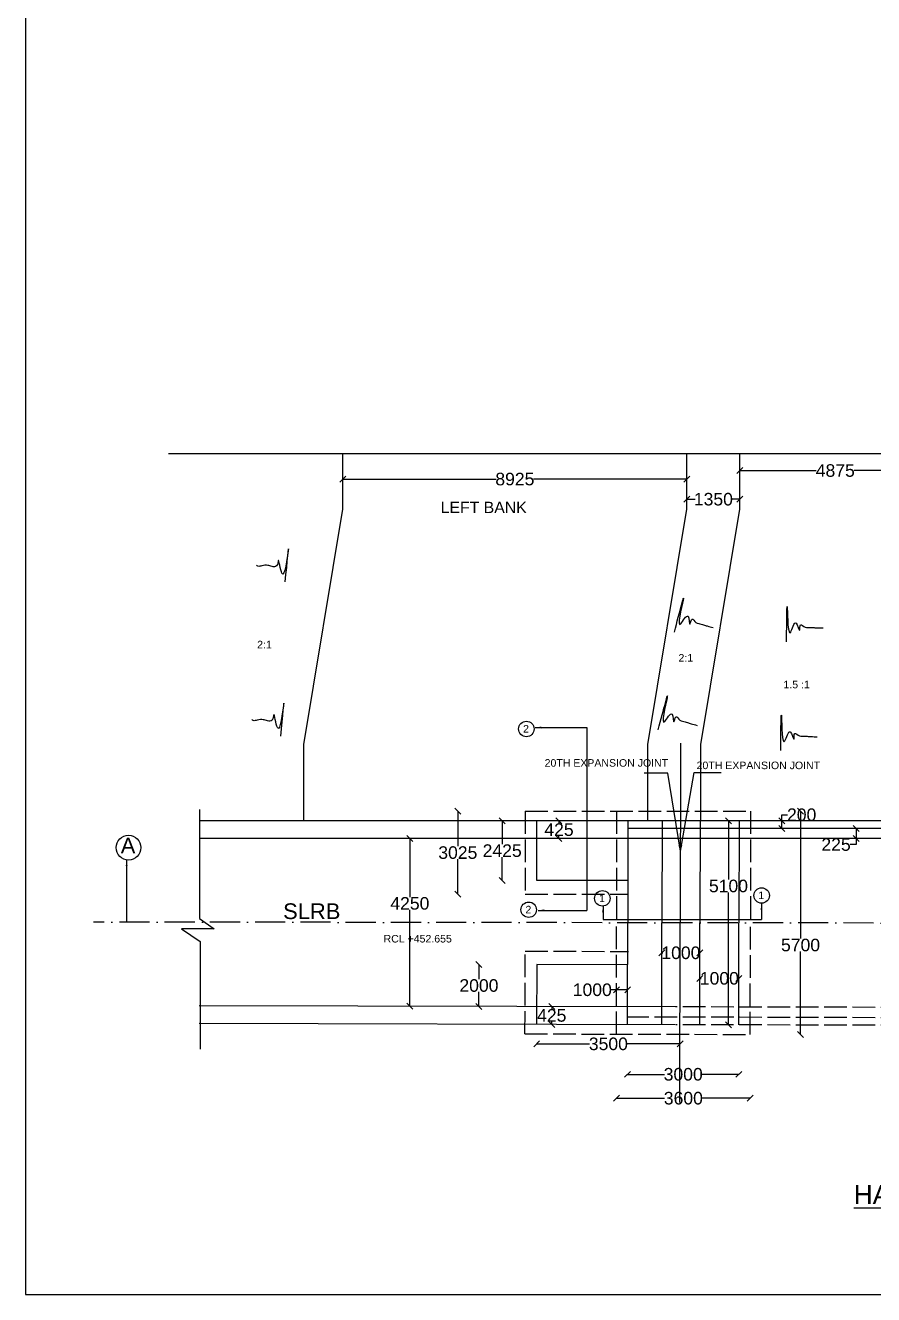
# Model space of a CAD drawing. Header units: millimetres. Extents: x 5124 to 3235262, y 2311 to 45960846.
# Drawn here: x 3188925 to 3202423, y 45929762 to 45949950 of the extents above; entities that cross this region are included whole.
import ezdxf

# ---------------------------------------------------------------- set-up
doc = ezdxf.new("R2010")
doc.units = ezdxf.units.MM
doc.header["$MEASUREMENT"] = 0
doc.linetypes.add('ACAD_ISO02W100', pattern=[15, 12, -3])
doc.linetypes.add('ACAD_ISO10W100', pattern=[18, 12, -3, 0, -3])
for name, color, linetype in [('DIMENSION', 7, 'Continuous'), ('DRAWING', 7, 'Continuous'), ('TEXT', 7, 'Continuous')]:
    doc.layers.add(name, color=color, linetype=linetype)
doc.styles.get("Standard").update_dxf_attribs({"font": 'arial.ttf', "height": 200})
doc.dimstyles.get("Standard").update_dxf_attribs({"dimtxt": 200, "dimasz": 110, "dimexe": 0.18, "dimexo": 0.0625, "dimgap": 0.09, "dimtad": 0, "dimtih": 1, "dimtoh": 1, "dimdec": 0, "dimzin": 0, "dimdsep": 46, "dimtxsty": 'Standard', "dimblk": 'OBLIQUE', "dimcen": 0.09, "dimse1": 1, "dimse2": 1, "dimadec": 0, "dimazin": 0, "dimtfac": 1, "dimtdec": 0, "dimtofl": 0, "dimtmove": 0, "dimatfit": 3, "dimfxl": 1, "dimtolj": 1, "dimtzin": 0, "dimarcsym": 0})

# ---------------------------------------------------------------- blocks, each defined once
blk = doc.blocks.new('_Oblique')
at = {"color": 0, "linetype": 'ByBlock', "lineweight": -2}
blk.add_line((-0.5, -0.5), (0.5, 0.5), dxfattribs=at)
blk = doc.blocks.new('*D63')
at = {"layer": 'Defpoints', "color": 0, "transparency": 16777216}
for p in [(3193975, 45942698), (3199452, 45942733), (3199452, 45942698)]:
    blk.add_point(p, dxfattribs=at)
at = {"layer": 'DRAWING', "color": 0, "lineweight": -2, "transparency": 16777216}
for p, q in [((3193975, 45942733), (3196414, 45942733)), ((3199452, 45942733), (3197013, 45942733))]:
    blk.add_line(p, q, dxfattribs=at)
at = {"layer": 'DRAWING', "color": 0, "lineweight": -2, "transparency": 16777216, "xscale": 95, "yscale": 95, "zscale": 95, "rotation": 180}
blk.add_blockref('_Oblique', (3193975, 45942733), dxfattribs=at)
at = {"layer": 'DRAWING', "color": 0, "lineweight": -2, "transparency": 16777216, "xscale": 95, "yscale": 95, "zscale": 95}
blk.add_blockref('_Oblique', (3199452, 45942733), dxfattribs=at)
at = {"layer": 'DRAWING', "color": 0, "transparency": 16777216, "insert": (3196714, 45942733), "char_height": 200, "attachment_point": 5}
blk.add_mtext('\\A1;8925', dxfattribs=at)
blk = doc.blocks.new('*D64')
at = {"layer": 'Defpoints', "color": 0, "transparency": 16777216}
for p in [(3199452, 45942413), (3200293, 45942413), (3200293, 45942413)]:
    blk.add_point(p, dxfattribs=at)
at = {"layer": 'DRAWING', "color": 0, "lineweight": -2, "transparency": 16777216}
for p, q in [((3199452, 45942413), (3199584, 45942413)), ((3200293, 45942413), (3200162, 45942413))]:
    blk.add_line(p, q, dxfattribs=at)
at = {"layer": 'DRAWING', "color": 0, "lineweight": -2, "transparency": 16777216, "xscale": 95, "yscale": 95, "zscale": 95, "rotation": 180}
blk.add_blockref('_Oblique', (3199452, 45942413), dxfattribs=at)
at = {"layer": 'DRAWING', "color": 0, "lineweight": -2, "transparency": 16777216, "xscale": 95, "yscale": 95, "zscale": 95}
blk.add_blockref('_Oblique', (3200293, 45942413), dxfattribs=at)
at = {"layer": 'DRAWING', "color": 0, "transparency": 16777216, "insert": (3199873, 45942413), "char_height": 200, "attachment_point": 5}
blk.add_mtext('\\A1;1350', dxfattribs=at)
blk = doc.blocks.new('*D65')
at = {"layer": 'Defpoints', "color": 0, "transparency": 16777216}
for p in [(3200293, 45942919), (3200293, 45942869), (3203333, 45942919)]:
    blk.add_point(p, dxfattribs=at)
at = {"layer": 'DRAWING', "color": 0, "lineweight": -2, "transparency": 16777216}
for p, q in [((3200293, 45942869), (3201509, 45942869)), ((3203333, 45942869), (3202116, 45942869))]:
    blk.add_line(p, q, dxfattribs=at)
at = {"layer": 'DRAWING', "color": 0, "lineweight": -2, "transparency": 16777216, "xscale": 95, "yscale": 95, "zscale": 95, "rotation": 180}
blk.add_blockref('_Oblique', (3200293, 45942869), dxfattribs=at)
at = {"layer": 'DRAWING', "color": 0, "lineweight": -2, "transparency": 16777216, "xscale": 95, "yscale": 95, "zscale": 95}
blk.add_blockref('_Oblique', (3203333, 45942869), dxfattribs=at)
at = {"layer": 'DRAWING', "color": 0, "transparency": 16777216, "insert": (3201813, 45942869), "char_height": 200, "attachment_point": 5}
blk.add_mtext('\\A1;4875', dxfattribs=at)
blk = doc.blocks.new('*D66')
at = {"layer": 'Defpoints', "color": 0, "transparency": 16777216}
for p in [(3195806, 45937450), (3196880, 45937450), (3196880, 45936134)]:
    blk.add_point(p, dxfattribs=at)
at = {"layer": 'DRAWING', "color": 0, "lineweight": -2, "transparency": 16777216}
for p, q in [((3195806, 45937450), (3195806, 45936894)), ((3195806, 45936134), (3195806, 45936690))]:
    blk.add_line(p, q, dxfattribs=at)
at = {"layer": 'DRAWING', "color": 0, "lineweight": -2, "transparency": 16777216, "xscale": 95, "yscale": 95, "zscale": 95}
for p, rotation in [((3195806, 45937450), 90), ((3195806, 45936134), 270)]:
    blk.add_blockref('_Oblique', p, dxfattribs=dict(at, rotation=rotation))
at = {"layer": 'DRAWING', "color": 0, "transparency": 16777216, "insert": (3195806, 45936792), "char_height": 200, "attachment_point": 5}
blk.add_mtext('\\A1;3025', dxfattribs=at)
blk = doc.blocks.new('*D67')
at = {"layer": 'Defpoints', "color": 0, "transparency": 16777216}
for p in [(3196607, 45937299), (3196512, 45936348), (3197065, 45936348)]:
    blk.add_point(p, dxfattribs=at)
at = {"layer": 'DRAWING', "color": 0, "lineweight": -2, "transparency": 16777216}
for p, q in [((3196512, 45937299), (3196512, 45936925)), ((3196512, 45936348), (3196512, 45936721))]:
    blk.add_line(p, q, dxfattribs=at)
at = {"layer": 'DRAWING', "color": 0, "lineweight": -2, "transparency": 16777216, "xscale": 95, "yscale": 95, "zscale": 95}
for p, rotation in [((3196512, 45937299), 90), ((3196512, 45936348), 270)]:
    blk.add_blockref('_Oblique', p, dxfattribs=dict(at, rotation=rotation))
at = {"layer": 'DRAWING', "color": 0, "transparency": 16777216, "insert": (3196512, 45936823), "char_height": 200, "attachment_point": 5}
blk.add_mtext('\\A1;2425', dxfattribs=at)
blk = doc.blocks.new('*D68')
at = {"layer": 'Defpoints', "color": 0, "transparency": 16777216}
for p in [(3197310, 45937299), (3197416, 45937299), (3197310, 45937015)]:
    blk.add_point(p, dxfattribs=at)
at = {"layer": 'DRAWING', "color": 0, "lineweight": -2, "transparency": 16777216}
for p, q in [((3197416, 45937299), (3197416, 45937259)), ((3197416, 45937015), (3197416, 45937055))]:
    blk.add_line(p, q, dxfattribs=at)
at = {"layer": 'DRAWING', "color": 0, "lineweight": -2, "transparency": 16777216, "xscale": 95, "yscale": 95, "zscale": 95}
for p, rotation in [((3197416, 45937299), 90), ((3197416, 45937015), 270)]:
    blk.add_blockref('_Oblique', p, dxfattribs=dict(at, rotation=rotation))
at = {"layer": 'DRAWING', "color": 0, "transparency": 16777216, "insert": (3197416, 45937157), "char_height": 200, "attachment_point": 5}
blk.add_mtext('\\A1;425', dxfattribs=at)
blk = doc.blocks.new('*D69')
at = {"layer": 'Defpoints', "color": 0, "transparency": 16777216}
for p in [(3196142, 45935012), (3197063, 45935012), (3197062, 45934345)]:
    blk.add_point(p, dxfattribs=at)
at = {"layer": 'DRAWING', "color": 0, "lineweight": -2, "transparency": 16777216}
for p, q in [((3196142, 45935012), (3196142, 45934780)), ((3196142, 45934345), (3196142, 45934576))]:
    blk.add_line(p, q, dxfattribs=at)
at = {"layer": 'DRAWING', "color": 0, "lineweight": -2, "transparency": 16777216, "xscale": 95, "yscale": 95, "zscale": 95}
for p, rotation in [((3196142, 45935012), 90), ((3196142, 45934345), 270)]:
    blk.add_blockref('_Oblique', p, dxfattribs=dict(at, rotation=rotation))
at = {"layer": 'DRAWING', "color": 0, "transparency": 16777216, "insert": (3196142, 45934678), "char_height": 200, "attachment_point": 5}
blk.add_mtext('\\A1;2000', dxfattribs=at)
blk = doc.blocks.new('*D70')
at = {"layer": 'Defpoints', "color": 0, "transparency": 16777216}
for p in [(3198330, 45934610), (3198330, 45934610), (3198509, 45934610)]:
    blk.add_point(p, dxfattribs=at)
at = {"layer": 'DRAWING', "color": 0, "lineweight": -2, "transparency": 16777216}
for p, q in [((3198330, 45934610), (3198235, 45934610)), ((3198509, 45934610), (3198330, 45934610))]:
    blk.add_line(p, q, dxfattribs=at)
at = {"layer": 'DRAWING', "color": 0, "lineweight": -2, "transparency": 16777216, "xscale": 95, "yscale": 95, "zscale": 95, "rotation": 180}
blk.add_blockref('_Oblique', (3198330, 45934610), dxfattribs=at)
at = {"layer": 'DRAWING', "color": 0, "lineweight": -2, "transparency": 16777216, "xscale": 95, "yscale": 95, "zscale": 95}
blk.add_blockref('_Oblique', (3198509, 45934610), dxfattribs=at)
at = {"layer": 'DRAWING', "color": 0, "transparency": 16777216, "insert": (3197946, 45934610), "char_height": 200, "attachment_point": 5}
blk.add_mtext('\\A1;1000', dxfattribs=at)
blk = doc.blocks.new('*D71')
at = {"layer": 'Defpoints', "color": 0, "transparency": 16777216}
for p in [(3199054, 45935198), (3199054, 45935198), (3199658, 45935197)]:
    blk.add_point(p, dxfattribs=at)
at = {"layer": 'DRAWING', "color": 0, "lineweight": -2, "transparency": 16777216}
for p, q in [((3199054, 45935198), (3199067, 45935198)), ((3199658, 45935198), (3199645, 45935198))]:
    blk.add_line(p, q, dxfattribs=at)
at = {"layer": 'DRAWING', "color": 0, "lineweight": -2, "transparency": 16777216, "xscale": 95, "yscale": 95, "zscale": 95, "rotation": 180}
blk.add_blockref('_Oblique', (3199054, 45935198), dxfattribs=at)
at = {"layer": 'DRAWING', "color": 0, "lineweight": -2, "transparency": 16777216, "xscale": 95, "yscale": 95, "zscale": 95}
blk.add_blockref('_Oblique', (3199658, 45935198), dxfattribs=at)
at = {"layer": 'DRAWING', "color": 0, "transparency": 16777216, "insert": (3199356, 45935198), "char_height": 200, "attachment_point": 5}
blk.add_mtext('\\A1;1000', dxfattribs=at)
blk = doc.blocks.new('*D72')
at = {"layer": 'Defpoints', "color": 0, "transparency": 16777216}
for p in [(3199658, 45934792), (3200278, 45934792), (3200278, 45934792)]:
    blk.add_point(p, dxfattribs=at)
at = {"layer": 'DRAWING', "color": 0, "lineweight": -2, "transparency": 16777216}
for p, q in [((3199658, 45934792), (3199679, 45934792)), ((3200278, 45934792), (3200257, 45934792))]:
    blk.add_line(p, q, dxfattribs=at)
at = {"layer": 'DRAWING', "color": 0, "lineweight": -2, "transparency": 16777216, "xscale": 95, "yscale": 95, "zscale": 95, "rotation": 180}
blk.add_blockref('_Oblique', (3199658, 45934792), dxfattribs=at)
at = {"layer": 'DRAWING', "color": 0, "lineweight": -2, "transparency": 16777216, "xscale": 95, "yscale": 95, "zscale": 95}
blk.add_blockref('_Oblique', (3200278, 45934792), dxfattribs=at)
at = {"layer": 'DRAWING', "color": 0, "transparency": 16777216, "insert": (3199968, 45934792), "char_height": 200, "attachment_point": 5}
blk.add_mtext('\\A1;1000', dxfattribs=at)
blk = doc.blocks.new('*D73')
at = {"layer": 'Defpoints', "color": 0, "transparency": 16777216}
for p in [(3197061, 45934061), (3199344, 45934055), (3199344, 45933750)]:
    blk.add_point(p, dxfattribs=at)
at = {"layer": 'DRAWING', "color": 0, "lineweight": -2, "transparency": 16777216}
for p, q in [((3197061, 45933750), (3197904, 45933750)), ((3199344, 45933750), (3198501, 45933750))]:
    blk.add_line(p, q, dxfattribs=at)
at = {"layer": 'DRAWING', "color": 0, "lineweight": -2, "transparency": 16777216, "xscale": 95, "yscale": 95, "zscale": 95, "rotation": 180}
blk.add_blockref('_Oblique', (3197061, 45933750), dxfattribs=at)
at = {"layer": 'DRAWING', "color": 0, "lineweight": -2, "transparency": 16777216, "xscale": 95, "yscale": 95, "zscale": 95}
blk.add_blockref('_Oblique', (3199344, 45933750), dxfattribs=at)
at = {"layer": 'DRAWING', "color": 0, "transparency": 16777216, "insert": (3198202, 45933750), "char_height": 200, "attachment_point": 5}
blk.add_mtext('\\A1;3500', dxfattribs=at)
blk = doc.blocks.new('*D74')
at = {"layer": 'Defpoints', "color": 0, "transparency": 16777216}
for p in [(3198508, 45934057), (3200278, 45934053), (3200278, 45933266)]:
    blk.add_point(p, dxfattribs=at)
at = {"layer": 'DRAWING', "color": 0, "lineweight": -2, "transparency": 16777216}
for p, q in [((3198508, 45933266), (3199095, 45933266)), ((3200278, 45933266), (3199691, 45933266))]:
    blk.add_line(p, q, dxfattribs=at)
at = {"layer": 'DRAWING', "color": 0, "lineweight": -2, "transparency": 16777216, "xscale": 95, "yscale": 95, "zscale": 95, "rotation": 180}
blk.add_blockref('_Oblique', (3198508, 45933266), dxfattribs=at)
at = {"layer": 'DRAWING', "color": 0, "lineweight": -2, "transparency": 16777216, "xscale": 95, "yscale": 95, "zscale": 95}
blk.add_blockref('_Oblique', (3200278, 45933266), dxfattribs=at)
at = {"layer": 'DRAWING', "color": 0, "transparency": 16777216, "insert": (3199393, 45933266), "char_height": 200, "attachment_point": 5}
blk.add_mtext('\\A1;3000', dxfattribs=at)
blk = doc.blocks.new('*D75')
at = {"layer": 'Defpoints', "color": 0, "transparency": 16777216}
for p in [(3198329, 45933906), (3200460, 45933901), (3200460, 45932886)]:
    blk.add_point(p, dxfattribs=at)
at = {"layer": 'DRAWING', "color": 0, "lineweight": -2, "transparency": 16777216}
for p, q in [((3198329, 45932886), (3199096, 45932886)), ((3200460, 45932886), (3199693, 45932886))]:
    blk.add_line(p, q, dxfattribs=at)
at = {"layer": 'DRAWING', "color": 0, "lineweight": -2, "transparency": 16777216, "xscale": 95, "yscale": 95, "zscale": 95, "rotation": 180}
blk.add_blockref('_Oblique', (3198329, 45932886), dxfattribs=at)
at = {"layer": 'DRAWING', "color": 0, "lineweight": -2, "transparency": 16777216, "xscale": 95, "yscale": 95, "zscale": 95}
blk.add_blockref('_Oblique', (3200460, 45932886), dxfattribs=at)
at = {"layer": 'DRAWING', "color": 0, "transparency": 16777216, "insert": (3199395, 45932886), "char_height": 200, "attachment_point": 5}
blk.add_mtext('\\A1;3600', dxfattribs=at)
blk = doc.blocks.new('*D76')
at = {"layer": 'Defpoints', "color": 0, "transparency": 16777216}
for p in [(3197232, 45934344), (3197301, 45934344), (3197232, 45934060)]:
    blk.add_point(p, dxfattribs=at)
at = {"layer": 'DRAWING', "color": 0, "lineweight": -2, "transparency": 16777216}
for p, q in [((3197301, 45934344), (3197301, 45934304)), ((3197301, 45934060), (3197301, 45934100))]:
    blk.add_line(p, q, dxfattribs=at)
at = {"layer": 'DRAWING', "color": 0, "lineweight": -2, "transparency": 16777216, "xscale": 95, "yscale": 95, "zscale": 95}
for p, rotation in [((3197301, 45934344), 90), ((3197301, 45934060), 270)]:
    blk.add_blockref('_Oblique', p, dxfattribs=dict(at, rotation=rotation))
at = {"layer": 'DRAWING', "color": 0, "transparency": 16777216, "insert": (3197301, 45934202), "char_height": 200, "attachment_point": 5}
blk.add_mtext('\\A1;425', dxfattribs=at)
blk = doc.blocks.new('*D77')
at = {"layer": 'Defpoints', "color": 0, "transparency": 16777216}
for p in [(3200050, 45937299), (3200113, 45934053), (3200113, 45934053)]:
    blk.add_point(p, dxfattribs=at)
at = {"layer": 'DRAWING', "color": 0, "lineweight": -2, "transparency": 16777216}
for p, q in [((3200113, 45937299), (3200113, 45936364)), ((3200113, 45934053), (3200113, 45936159))]:
    blk.add_line(p, q, dxfattribs=at)
at = {"layer": 'DRAWING', "color": 0, "lineweight": -2, "transparency": 16777216, "xscale": 95, "yscale": 95, "zscale": 95}
for p, rotation in [((3200113, 45937299), 90), ((3200113, 45934053), 270)]:
    blk.add_blockref('_Oblique', p, dxfattribs=dict(at, rotation=rotation))
at = {"layer": 'DRAWING', "color": 0, "transparency": 16777216, "insert": (3200113, 45936261), "char_height": 200, "attachment_point": 5}
blk.add_mtext('\\A1;5100', dxfattribs=at)
blk = doc.blocks.new('*D78')
at = {"layer": 'Defpoints', "color": 0, "transparency": 16777216}
for p in [(3200960, 45937299), (3201022, 45937299), (3201022, 45937178)]:
    blk.add_point(p, dxfattribs=at)
at = {"layer": 'DRAWING', "color": 0, "lineweight": -2, "transparency": 16777216}
for p, q in [((3200960, 45937299), (3200960, 45937394)), ((3200960, 45937394), (3201055, 45937394)), ((3200960, 45937178), (3200960, 45937299))]:
    blk.add_line(p, q, dxfattribs=at)
at = {"layer": 'DRAWING', "color": 0, "lineweight": -2, "transparency": 16777216, "xscale": 95, "yscale": 95, "zscale": 95}
for p, rotation in [((3200960, 45937299), 90), ((3200960, 45937178), 270)]:
    blk.add_blockref('_Oblique', p, dxfattribs=dict(at, rotation=rotation))
at = {"layer": 'DRAWING', "color": 0, "transparency": 16777216, "insert": (3201278, 45937394), "char_height": 200, "attachment_point": 5}
blk.add_mtext('\\A1;200', dxfattribs=at)
blk = doc.blocks.new('*D79')
at = {"layer": 'Defpoints', "color": 0, "transparency": 16777216}
for p in [(3200465, 45937450), (3200460, 45933901), (3201260, 45933901)]:
    blk.add_point(p, dxfattribs=at)
at = {"layer": 'DRAWING', "color": 0, "lineweight": -2, "transparency": 16777216}
for p, q in [((3201260, 45937450), (3201260, 45935425)), ((3201260, 45933901), (3201260, 45935220))]:
    blk.add_line(p, q, dxfattribs=at)
at = {"layer": 'DRAWING', "color": 0, "lineweight": -2, "transparency": 16777216, "xscale": 95, "yscale": 95, "zscale": 95}
for p, rotation in [((3201260, 45937450), 90), ((3201260, 45933901), 270)]:
    blk.add_blockref('_Oblique', p, dxfattribs=dict(at, rotation=rotation))
at = {"layer": 'DRAWING', "color": 0, "transparency": 16777216, "insert": (3201260, 45935322), "char_height": 200, "attachment_point": 5}
blk.add_mtext('\\A1;5700', dxfattribs=at)
blk = doc.blocks.new('*D80')
at = {"layer": 'Defpoints', "color": 0, "transparency": 16777216}
for p in [(3195001, 45937015), (3194995, 45934350), (3195043, 45934350)]:
    blk.add_point(p, dxfattribs=at)
at = {"layer": 'DRAWING', "color": 0, "lineweight": -2, "transparency": 16777216}
for p, q in [((3195043, 45937015), (3195043, 45936086)), ((3195043, 45934350), (3195043, 45935882))]:
    blk.add_line(p, q, dxfattribs=at)
at = {"layer": 'DRAWING', "color": 0, "lineweight": -2, "transparency": 16777216, "xscale": 95, "yscale": 95, "zscale": 95}
for p, rotation in [((3195043, 45937015), 90), ((3195043, 45934350), 270)]:
    blk.add_blockref('_Oblique', p, dxfattribs=dict(at, rotation=rotation))
at = {"layer": 'DRAWING', "color": 0, "transparency": 16777216, "insert": (3195043, 45935984), "char_height": 200, "attachment_point": 5}
blk.add_mtext('\\A1;4250', dxfattribs=at)
blk = doc.blocks.new('*D81')
at = {"layer": 'Defpoints', "color": 0, "transparency": 16777216}
for p in [(3202082, 45937178), (3202082, 45937015), (3202144, 45937015)]:
    blk.add_point(p, dxfattribs=at)
at = {"layer": 'DRAWING', "color": 0, "lineweight": -2, "transparency": 16777216}
for p, q in [((3202144, 45937178), (3202144, 45937015)), ((3202144, 45937015), (3202144, 45936920)), ((3202144, 45936920), (3202049, 45936920))]:
    blk.add_line(p, q, dxfattribs=at)
at = {"layer": 'DRAWING', "color": 0, "lineweight": -2, "transparency": 16777216, "xscale": 95, "yscale": 95, "zscale": 95}
for p, rotation in [((3202144, 45937178), 90), ((3202144, 45937015), 270)]:
    blk.add_blockref('_Oblique', p, dxfattribs=dict(at, rotation=rotation))
at = {"layer": 'DRAWING', "color": 0, "transparency": 16777216, "insert": (3201825, 45936920), "char_height": 200, "attachment_point": 5}
blk.add_mtext('\\A1;225', dxfattribs=at)

msp = doc.modelspace()

# ---------------------------------------------------------------- linework, layer by layer
at = {"layer": 'DIMENSION'}
for points in [[(3199252.2, 45940301), (3199391.3, 45940806.9), (3199355.6, 45940433.4), (3199470.6, 45940551), (3199499.7, 45940425.5), (3199535, 45940507.9), (3199596.2, 45940453), (3199639.7, 45940437.8), (3199716.6, 45940416.7), (3199774.9, 45940397.5), (3199869.5, 45940371.5)], [(3201036.8, 45940147.8), (3201049.3, 45940672.3), (3201105.1, 45940301.3), (3201188.2, 45940443.3), (3201246.8, 45940328.6), (3201261.1, 45940417.1), (3201333.8, 45940378.6), (3201379.7, 45940374.4), (3201459.4, 45940372.5), (3201520.6, 45940368), (3201618.7, 45940365.7)], [(3198996.5, 45938746.1), (3199135.6, 45939251.9), (3199100, 45938878.5), (3199215, 45938996.1), (3199244, 45938870.6), (3199279.4, 45938953), (3199340.6, 45938898), (3199384.1, 45938882.9), (3199461, 45938861.8), (3199519.3, 45938842.6), (3199613.9, 45938816.6)], [(3200944.4, 45938418.1), (3200956.9, 45938942.6), (3201012.7, 45938571.6), (3201095.8, 45938713.6), (3201154.4, 45938598.9), (3201168.7, 45938687.3), (3201241.4, 45938648.9), (3201287.3, 45938644.7), (3201367, 45938642.8), (3201428.2, 45938638.3), (3201526.3, 45938636)]]:
    msp.add_spline(points, degree=3, dxfattribs=at)
at = {"layer": 'DRAWING'}
msp.add_lwpolyline([(3235262.2, 45960846.4), (3188924.6, 45960846.4), (3188924.6, 45929762.5), (3235262.2, 45929762.5)], close=True, dxfattribs=at)
for points in [[(3191202.3, 45943141.5), (3205611.4, 45943141.5), (3206141.1, 45942187.3), (3206141.1, 45944377.1), (3207204.1, 45943141.5)], [(3193355, 45937298.8), (3193355, 45938511.8), (3193975.3, 45942255.3), (3193975.3, 45943141.5)], [(3198831.9, 45937298.8), (3198831.9, 45938511.8), (3199452.2, 45942255.3), (3199452.2, 45943141.5)], [(3199673.2, 45937298.8), (3199673.2, 45938511.8), (3200293.5, 45942255.3), (3200293.5, 45943141.5)], [(3199349, 45938533.9), (3199346.8, 45935678.6)], [(3191692.9, 45937481), (3191692.9, 45935747.1), (3191929.2, 45935583), (3191409.6, 45935583), (3191703.8, 45935380.8), (3191703.8, 45933666.4)], [(3206949.8, 45937298.8), (3191692.9, 45937298.8)], [(3198511.4, 45936347.5), (3197065, 45936347.5), (3197065, 45937298.8)], [(3198512.3, 45937298.8), (3198512.3, 45937014.8)], [(3199057.1, 45937298.8), (3199054.9, 45935679.5)], [(3199660.7, 45937298.8), (3199658.5, 45935678.6)], [(3200281.7, 45937298.8), (3200279.4, 45935677.8)], [(3206949.8, 45937014.8), (3191692.9, 45937014.8)], [(3198512.3, 45937014.8), (3198510.5, 45935680.2)], [(3206949.8, 45937178.4), (3198512.3, 45937178.4)], [(3198508.9, 45934341), (3198510.5, 45935675.6)], [(3199053, 45934055.6), (3199054.9, 45935675)], [(3199341.8, 45932819.8), (3199346.8, 45935675)], [(3199656.6, 45934054.1), (3199658.5, 45935674.3)], [(3200277.6, 45934052.5), (3200279.4, 45935673.5)], [(3198509.7, 45935008.3), (3197063.3, 45935011.9), (3197060.9, 45934060.7)], [(3199271.2, 45934339), (3191689.5, 45934358.2)], [(3198508.2, 45934057), (3198508.9, 45934341)], [(3199271.4, 45934055.1), (3191688.8, 45934074.2)]]:
    msp.add_lwpolyline(points, dxfattribs=at)
at = {"layer": 'DRAWING', "linetype": 'ACAD_ISO02W100', "ltscale": 30}
for points in [[(3196879.7, 45937450), (3196879.7, 45936134.3)], [(3196879.7, 45937450), (3200464.5, 45937450), (3200462.1, 45935677.5)], [(3198333.6, 45937450), (3198331.1, 45935680.4)], [(3196879.7, 45936134.3), (3198523.2, 45936134.3)], [(3196875.2, 45933909.9), (3200460, 45933900.8), (3200462.1, 45935673.3)], [(3198329.1, 45933906.2), (3198331.1, 45935675.8)], [(3196875.2, 45933909.9), (3196878.6, 45935225.6)], [(3196878.6, 45935225.6), (3198522.1, 45935221.5)], [(3206946, 45934156.1), (3198508.5, 45934177.4)], [(3206946.4, 45934319.7), (3199275.9, 45934339)], [(3206945.7, 45934035.7), (3199278.9, 45934055.1)]]:
    msp.add_lwpolyline(points, dxfattribs=at)
at = {"layer": 'DRAWING', "linetype": 'ACAD_ISO10W100', "ltscale": 40}
msp.add_lwpolyline([(3220424.5, 45935650.2), (3190006.2, 45935688.6)], dxfattribs=at)
at = {"layer": 'DRAWING'}
for centre, radius in [((3196897.1, 45938759.6), 122.8), ((3190565.8, 45936872.1), 196.9), ((3198106.2, 45936064.9), 122.8), ((3200640.9, 45936110.6), 122.8), ((3196934.3, 45935883.7), 122.8)]:
    msp.add_circle(centre, radius, dxfattribs=at)
for points in [[(3193060.2, 45941101.2), (3193105.1, 45941594.8), (3193007.4, 45941235.8), (3192949.1, 45941437.1), (3192922.4, 45941353.7), (3192849.9, 45941342.7), (3192782.2, 45941361.6), (3192687.8, 45941353.7), (3192623.2, 45941349), (3192601.2, 45941364.7)], [(3192988.1, 45938646.8), (3193033.1, 45939140.4), (3192935.3, 45938781.4), (3192877.1, 45938982.6), (3192850.3, 45938899.3), (3192777.9, 45938888.3), (3192710.2, 45938907.2), (3192615.8, 45938899.3), (3192551.2, 45938894.6), (3192529.2, 45938910.3)]]:
    msp.add_spline(points, degree=3, dxfattribs=at)

# ---------------------------------------------------------------- texts
at = {"layer": 'TEXT'}
for s, height, p in [('LEFT BANK', 180, (3195533.7, 45942193.3)), ('2:1', 120, (3192613.2, 45940042)), ('2:1', 120, (3199317.6, 45939830.2)), ('1.5 :1', 120, (3200987.7, 45939406.2)), ('2', 120, (3196844.9, 45938702)), ('20TH EXPANSION JOINT ', 120, (3197187.6, 45938159.4)), ('20TH EXPANSION JOINT ', 120, (3199606.2, 45938120.3)), ('A', 250, (3190442.3, 45936780.1)), ('SLRB', 250, (3193025.8, 45935735.7)), ('1', 120, (3198054, 45936007.4)), ('1', 120, (3200588.7, 45936053.1)), ('2', 120, (3196882.1, 45935826.2)), ('RCL +452.655', 120, (3194625.2, 45935363.1)), ('%%UHALF SECTION AT TOP AND HALF SECTION AT BOTTOM', 300, (3202105.7, 45931204.4))]:
    msp.add_text(s, height=height, dxfattribs=at).set_placement(p)

# ---------------------------------------------------------------- dimensions: what is measured, and where the dimension line sits
at = {"layer": 'DRAWING'}
for base, p1, p2, text, picture, middle in [((3199452.2, 45942732.6), (3193975.3, 45942698.4), (3199452.2, 45942698.4), '8925', '*D63', (3196713.7, 45942732.6)), ((3200293.5, 45942869.3), (3203332.5, 45942919.1), (3200293.5, 45942919.1), '4875', '*D65', (3201813, 45942869.3)), ((3200293.5, 45942413), (3199452.2, 45942413), (3200293.5, 45942413), '1350', '*D64', (3199872.8, 45942413)), ((3199054.3, 45935197.6), (3199658, 45935196.9), (3199054.3, 45935197.6), '1000', '*D71', (3199356.2, 45935197.6)), ((3200278.4, 45934791.5), (3199657.5, 45934792.2), (3200278.4, 45934791.5), '1000', '*D72', (3199968, 45934791.5)), ((3198329.9, 45934609.9), (3198509.2, 45934609.7), (3198329.9, 45934609.9), '1000', '*D70', (3197945.9, 45934609.9)), ((3199343.9, 45933749.5), (3197060.9, 45934060.7), (3199343.9, 45934054.9), '3500', '*D73', (3198202.4, 45933749.5)), ((3200277.6, 45933265.7), (3198508.2, 45934057), (3200277.6, 45934052.5), '3000', '*D74', (3199392.9, 45933265.7)), ((3200460, 45932885.9), (3198329.1, 45933906.2), (3200460, 45933900.8), '3600', '*D75', (3199394.6, 45932885.9))]:
    dim = msp.add_linear_dim(base=base, p1=p1, p2=p2, text=text, dimstyle='Standard', override={"dimasz": 95, "dimarcsym": 1}, dxfattribs=at)
    dim.commit()
    dim.dimension.update_dxf_attribs({"geometry": picture, "text_midpoint": middle})
for base, p1, p2, text, picture, middle in [((3195806.2, 45937450), (3196879.7, 45936134.3), (3196879.7, 45937450), '3025', '*D66', (3195806.2, 45936792.2)), ((3200960.5, 45937298.8), (3201022.3, 45937178.4), (3201022.3, 45937298.8), '200', '*D78', (3201277.9, 45937393.8)), ((3196511.8, 45936347.5), (3196606.6, 45937298.8), (3197065, 45936347.5), '2425', '*D67', (3196511.8, 45936823.1)), ((3197415.8, 45937298.8), (3197309.6, 45937014.8), (3197309.6, 45937298.8), '425', '*D68', (3197415.8, 45937156.8)), ((3202143.7, 45937014.8), (3202081.8, 45937178.4), (3202081.8, 45937014.8), '225', '*D81', (3201825.2, 45936919.8)), ((3196142.4, 45935011.9), (3197061.7, 45934344.6), (3197063.3, 45935011.9), '2000', '*D69', (3196142.4, 45934678.3)), ((3197300.6, 45934344.2), (3197231.7, 45934060.2), (3197232.4, 45934344.2), '425', '*D76', (3197300.6, 45934202.2))]:
    dim = msp.add_linear_dim(base=base, p1=p1, p2=p2, angle=90, text=text, dimstyle='Standard', override={"dimasz": 95, "dimarcsym": 1}, dxfattribs=at)
    dim.commit()
    dim.dimension.update_dxf_attribs({"geometry": picture, "text_midpoint": middle})
for base, p1, p2, text, picture, middle in [((3201260.3, 45933900.8), (3200464.5, 45937450), (3200460, 45933900.8), '5700', '*D79', (3201260.3, 45935322.3)), ((3200112.8, 45934053), (3200049.8, 45937298.8), (3200112.5, 45934053), '5100', '*D77', (3200112.8, 45936261.3)), ((3195042.9, 45934349.8), (3195001.4, 45937014.8), (3194994.7, 45934349.8), '4250', '*D80', (3195042.9, 45935984))]:
    dim = msp.add_linear_dim(base=base, p1=p1, p2=p2, angle=90, text=text, dimstyle='Standard', override={"dimasz": 95, "dimarcsym": 1}, dxfattribs=at)
    dim.commit()
    dim.dimension.update_dxf_attribs({"geometry": picture, "text_midpoint": middle, "dimtype": 160})

# ---------------------------------------------------------------- leaders
for points in [[(3197039.3, 45938781.5), (3197859.4, 45938781.5), (3197859.4, 45935873.6)], [(3199347.6, 45936815.2), (3199145.8, 45938058), (3198771.7, 45938058)], [(3199347.6, 45936815.2), (3199565.9, 45938068.1), (3199997.4, 45938068.1)], [(3190536.3, 45936673.8), (3190535.1, 45935688)], [(3197086.3, 45935873.6), (3197859.4, 45935873.6)], [(3198117.3, 45935937.4), (3198117.3, 45935730.2), (3200639, 45935730.2)], [(3200639, 45935976.4), (3200639, 45935730.2)]]:
    msp.add_leader(points, dimstyle='Standard', override={"dimasz": 95, "dimgap": 0.09, "dimtad": 0, "dimarcsym": 1}, dxfattribs=at)

doc.saveas('drawing.dxf')
